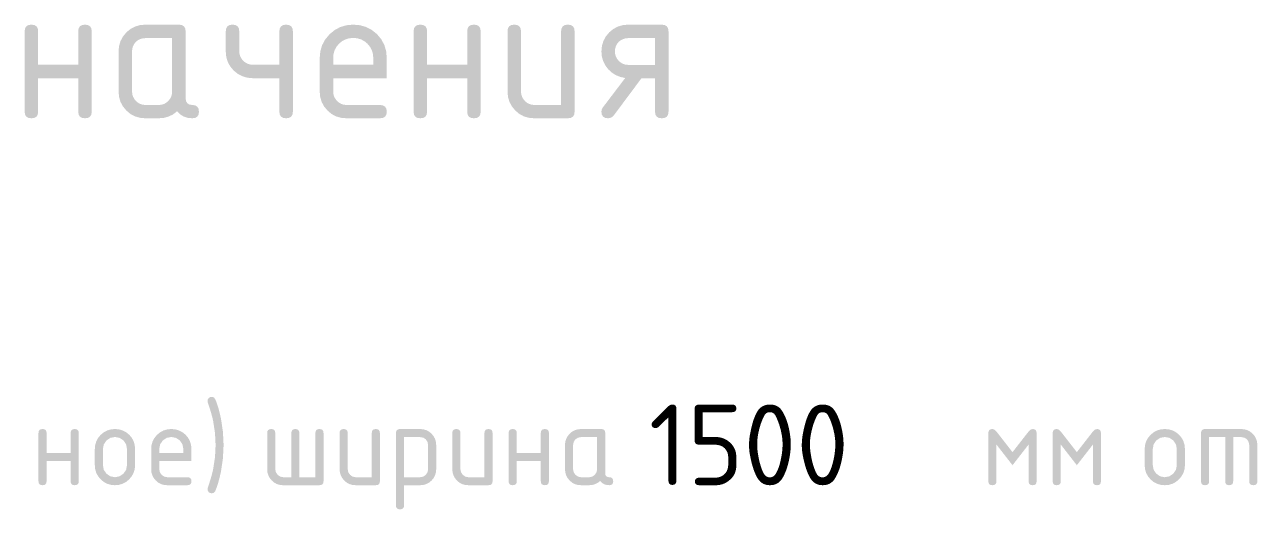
# Model space of a CAD drawing. Header units: millimetres. Extents: x 0 to 1189, y 0 to 841.
# Drawn here: x 1071.1 to 1117.51, y 767.22 to 785.48 of the extents above; entities that cross this region are included whole.
import ezdxf

# ---------------------------------------------------------------- set-up
doc = ezdxf.new("R2010")
doc.units = ezdxf.units.MM

msp = doc.modelspace()

# ---------------------------------------------------------------- hatches: boundary and pattern name
h = msp.add_hatch(color=7)
h.dxf.hatch_style = 2
h.paths.add_polyline_path([(1071.60477, 783.463115), (1071.60477, 782.200281), (1071.588948, 782.090305), (1071.541449, 782.01335), (1071.46222, 781.968125), (1071.351211, 781.953336), (1071.239882, 781.968125), (1071.16049, 782.01335), (1071.112931, 782.090305), (1071.097101, 782.200281), (1071.097101, 785.23417), (1071.112931, 785.341123), (1071.16049, 785.418414), (1071.239882, 785.465318), (1071.351211, 785.481114), (1071.46222, 785.465318), (1071.541449, 785.418414), (1071.588948, 785.341123), (1071.60477, 785.23417), (1071.60477, 783.971336), (1073.1151, 783.971336), (1073.1151, 785.23417), (1073.130921, 785.341123), (1073.17842, 785.418414), (1073.257649, 785.465318), (1073.368659, 785.481114), (1073.479987, 785.465318), (1073.559379, 785.418414), (1073.606939, 785.341123), (1073.622769, 785.23417), (1073.622769, 782.200281), (1073.606939, 782.090305), (1073.559379, 782.01335), (1073.479987, 781.968125), (1073.368659, 781.953336), (1073.257649, 781.968125), (1073.17842, 782.01335), (1073.130921, 782.090305), (1073.1151, 782.200281), (1073.1151, 783.463115)])
h = msp.add_hatch(color=7)
h.paths.add_polyline_path([(1076.651125, 784.972894), (1075.64185, 784.972894), (1075.54003, 784.96379), (1075.446169, 784.936858), (1075.360162, 784.892666), (1075.281906, 784.831783), (1075.221256, 784.753846), (1075.177038, 784.668003), (1075.149977, 784.574201), (1075.140795, 784.47239), (1075.140795, 782.96206), (1075.150088, 782.861257), (1075.177933, 782.769135), (1075.224279, 782.683628), (1075.289072, 782.602668), (1075.366983, 782.537642), (1075.452232, 782.491323), (1075.544095, 782.463607), (1075.64185, 782.454391), (1076.150071, 782.454391), (1076.250848, 782.463607), (1076.342376, 782.491323), (1076.425945, 782.537642), (1076.502848, 782.602668), (1076.567642, 782.680605), (1076.613987, 782.766448), (1076.641832, 782.860249), (1076.651125, 782.96206)])
h.paths.add_polyline_path([(1077.659849, 782.200281), (1077.644053, 782.090305), (1077.597148, 782.01335), (1077.519858, 781.968125), (1077.412905, 781.953336), (1077.242166, 781.969356), (1077.089204, 782.017829), (1076.953398, 782.099374), (1076.834129, 782.214613), (1076.684689, 782.099374), (1076.521245, 782.017829), (1076.343228, 781.969356), (1076.150071, 781.953336), (1075.64185, 781.953336), (1075.438245, 781.970726), (1075.251176, 782.023823), (1075.081264, 782.114024), (1074.929129, 782.242725), (1074.799628, 782.397754), (1074.707127, 782.568079), (1074.651626, 782.755561), (1074.633126, 782.96206), (1074.633126, 784.47239), (1074.651626, 784.676099), (1074.707127, 784.863891), (1074.799628, 785.035767), (1074.929129, 785.191726), (1075.081264, 785.317403), (1075.251176, 785.40794), (1075.438245, 785.462717), (1075.64185, 785.481114), (1076.904684, 785.481114), (1077.016012, 785.465318), (1077.095405, 785.418414), (1077.142964, 785.341123), (1077.158794, 785.23417), (1077.158794, 782.708501), (1077.174702, 782.597173), (1077.222391, 782.517781), (1077.301809, 782.470221), (1077.412905, 782.454391), (1077.519858, 782.438483), (1077.597148, 782.390795), (1077.644053, 782.311377)])
h = msp.add_hatch(color=7)
h.dxf.hatch_style = 2
h.paths.add_polyline_path([(1081.195998, 785.23417), (1081.195998, 782.200281), (1081.180168, 782.090305), (1081.132609, 782.01335), (1081.053216, 781.968125), (1080.941888, 781.953336), (1080.830879, 781.968125), (1080.75165, 782.01335), (1080.704151, 782.090305), (1080.688329, 782.200281), (1080.688329, 783.463115), (1079.679054, 783.463115), (1079.47948, 783.481512), (1079.293755, 783.536289), (1079.122499, 783.626826), (1078.966333, 783.752503), (1078.836832, 783.907317), (1078.744331, 784.076135), (1078.68883, 784.259526), (1078.67033, 784.458059), (1078.67033, 785.23417), (1078.68616, 785.341123), (1078.73372, 785.418414), (1078.813112, 785.465318), (1078.92444, 785.481114), (1079.03545, 785.465318), (1079.114678, 785.418414), (1079.162178, 785.341123), (1079.177999, 785.23417), (1079.177999, 784.479005), (1079.187292, 784.377194), (1079.215137, 784.283392), (1079.261483, 784.197549), (1079.326276, 784.119613), (1079.404187, 784.054586), (1079.489436, 784.008267), (1079.581299, 783.980551), (1079.679054, 783.971336), (1080.688329, 783.971336), (1080.688329, 785.23417), (1080.704151, 785.341123), (1080.75165, 785.418414), (1080.830879, 785.465318), (1080.941888, 785.481114), (1081.053216, 785.465318), (1081.132609, 785.418414), (1081.180168, 785.341123)])
h = msp.add_hatch(color=7)
h.paths.add_polyline_path([(1083.46919, 784.98006), (1083.316942, 784.966718), (1083.177252, 784.926247), (1083.049448, 784.857974), (1082.932857, 784.761227), (1082.83611, 784.644955), (1082.767837, 784.517314), (1082.727366, 784.377685), (1082.714025, 784.225446), (1082.714025, 783.971336), (1084.224355, 783.971336), (1084.224355, 784.225446), (1084.211014, 784.377685), (1084.170542, 784.517314), (1084.102269, 784.644955), (1084.005522, 784.761227), (1083.888932, 784.857974), (1083.761127, 784.926247), (1083.621437, 784.966718)])
h.paths.add_polyline_path([(1082.714025, 783.463115), (1082.714025, 782.96206), (1082.723318, 782.861257), (1082.751163, 782.769135), (1082.797508, 782.683628), (1082.862302, 782.602668), (1082.940213, 782.537642), (1083.025462, 782.491323), (1083.117325, 782.463607), (1083.21508, 782.454391), (1084.477914, 782.454391), (1084.589242, 782.438483), (1084.668634, 782.390795), (1084.716194, 782.311377), (1084.732024, 782.200281), (1084.716194, 782.090305), (1084.668634, 782.01335), (1084.589242, 781.968125), (1084.477914, 781.953336), (1083.21508, 781.953336), (1083.011474, 781.970726), (1082.824406, 782.023823), (1082.654494, 782.114024), (1082.502358, 782.242725), (1082.372857, 782.397754), (1082.280356, 782.568079), (1082.224856, 782.755561), (1082.206356, 782.96206), (1082.206356, 784.21828), (1082.228904, 784.472339), (1082.297031, 784.70583), (1082.411459, 784.919478), (1082.572914, 785.114005), (1082.767527, 785.275545), (1082.981364, 785.390164), (1083.215045, 785.45848), (1083.46919, 785.481114), (1083.723335, 785.458592), (1083.957015, 785.391059), (1084.170852, 785.278568), (1084.365466, 785.121171), (1084.52692, 784.926643), (1084.641349, 784.712996), (1084.709476, 784.479504), (1084.732024, 784.225446), (1084.732024, 783.463115)])
h = msp.add_hatch(color=7)
h.dxf.hatch_style = 2
h.paths.add_polyline_path([(1086.25005, 783.463115), (1086.25005, 782.200281), (1086.234229, 782.090305), (1086.18673, 782.01335), (1086.107501, 781.968125), (1085.996491, 781.953336), (1085.885163, 781.968125), (1085.805771, 782.01335), (1085.758211, 782.090305), (1085.742381, 782.200281), (1085.742381, 785.23417), (1085.758211, 785.341123), (1085.805771, 785.418414), (1085.885163, 785.465318), (1085.996491, 785.481114), (1086.107501, 785.465318), (1086.18673, 785.418414), (1086.234229, 785.341123), (1086.25005, 785.23417), (1086.25005, 783.971336), (1087.76038, 783.971336), (1087.76038, 785.23417), (1087.776202, 785.341123), (1087.823701, 785.418414), (1087.90293, 785.465318), (1088.013939, 785.481114), (1088.125268, 785.465318), (1088.20466, 785.418414), (1088.252219, 785.341123), (1088.26805, 785.23417), (1088.26805, 782.200281), (1088.252219, 782.090305), (1088.20466, 782.01335), (1088.125268, 781.968125), (1088.013939, 781.953336), (1087.90293, 781.968125), (1087.823701, 782.01335), (1087.776202, 782.090305), (1087.76038, 782.200281), (1087.76038, 783.463115)])
h = msp.add_hatch(color=7)
h.dxf.hatch_style = 2
h.paths.add_polyline_path([(1091.804075, 785.23417), (1091.804075, 782.200281), (1091.788245, 782.090305), (1091.740685, 782.01335), (1091.661293, 781.968125), (1091.549965, 781.953336), (1090.287131, 781.953336), (1090.083526, 781.970726), (1089.896457, 782.023823), (1089.726545, 782.114024), (1089.574409, 782.242725), (1089.444908, 782.397754), (1089.352407, 782.568079), (1089.296907, 782.755561), (1089.278407, 782.96206), (1089.278407, 785.23417), (1089.294237, 785.341123), (1089.341796, 785.418414), (1089.421189, 785.465318), (1089.532517, 785.481114), (1089.643527, 785.465318), (1089.722755, 785.418414), (1089.770254, 785.341123), (1089.786076, 785.23417), (1089.786076, 782.96206), (1089.795369, 782.861257), (1089.823214, 782.769135), (1089.869559, 782.683628), (1089.934353, 782.602668), (1090.012264, 782.537642), (1090.097513, 782.491323), (1090.189376, 782.463607), (1090.287131, 782.454391), (1091.296406, 782.454391), (1091.296406, 785.23417), (1091.312227, 785.341123), (1091.359727, 785.418414), (1091.438955, 785.465318), (1091.549965, 785.481114), (1091.661293, 785.465318), (1091.740685, 785.418414), (1091.788245, 785.341123)])
h = msp.add_hatch(color=7)
h.paths.add_polyline_path([(1093.710157, 783.470281), (1093.526732, 783.510192), (1093.357724, 783.577906), (1093.204529, 783.674765), (1093.068543, 783.802113), (1092.957214, 783.950329), (1092.877822, 784.110586), (1092.830262, 784.284176), (1092.814432, 784.47239), (1092.832932, 784.676099), (1092.888433, 784.863891), (1092.980934, 785.035767), (1093.110435, 785.191726), (1093.26257, 785.317403), (1093.432482, 785.40794), (1093.619551, 785.462717), (1093.823156, 785.481114), (1095.08599, 785.481114), (1095.197319, 785.465318), (1095.276711, 785.418414), (1095.32427, 785.341123), (1095.340101, 785.23417), (1095.340101, 782.200281), (1095.32427, 782.090305), (1095.276711, 782.01335), (1095.197319, 781.968125), (1095.08599, 781.953336), (1094.974981, 781.968125), (1094.895752, 782.01335), (1094.848253, 782.090305), (1094.832431, 782.200281), (1094.832431, 783.463115), (1094.324211, 783.463115), (1093.273043, 782.052004), (1093.181128, 781.976212), (1093.068543, 781.953336), (1092.957214, 781.968125), (1092.877822, 782.01335), (1092.830262, 782.090305), (1092.814432, 782.200281), (1092.825732, 782.285857), (1092.86349, 782.355724)])
h.paths.add_polyline_path([(1093.322102, 784.47239), (1093.331395, 784.371501), (1093.35924, 784.279189), (1093.405585, 784.193493), (1093.470378, 784.112447), (1093.548289, 784.047653), (1093.633538, 784.001308), (1093.725402, 783.973463), (1093.823156, 783.96417), (1094.832431, 783.96417), (1094.832431, 784.972894), (1093.823156, 784.972894), (1093.721336, 784.96379), (1093.627475, 784.936858), (1093.541468, 784.892666), (1093.463213, 784.831783), (1093.402562, 784.753846), (1093.358344, 784.668003), (1093.331283, 784.574201)])
h = msp.add_hatch(color=7)
h.dxf.hatch_style = 2
h.paths.add_polyline_path([(1078.287203, 769.639731), (1078.264397, 770.096412), (1078.194048, 770.549787), (1078.16243, 770.688676), (1078.118049, 770.85144), (1078.060955, 771.037974), (1077.991201, 771.248177), (1077.982381, 771.303298), (1077.994646, 771.363174), (1078.029234, 771.413541), (1078.079051, 771.445443), (1078.135068, 771.455434), (1078.218026, 771.438622), (1078.266257, 771.383776), (1078.327356, 771.236196), (1078.384631, 771.06097), (1078.438805, 770.858769), (1078.490602, 770.630264), (1078.563155, 770.138098), (1078.588167, 769.639731), (1078.563155, 769.141156), (1078.490602, 768.649197), (1078.438805, 768.420546), (1078.384631, 768.217733), (1078.327356, 768.041172), (1078.266257, 767.891276), (1078.218026, 767.839806), (1078.135068, 767.823476), (1078.080497, 767.833536), (1078.029234, 767.86592), (1077.994646, 767.917183), (1077.982381, 767.971753), (1077.991201, 768.026875), (1078.060955, 768.239549), (1078.118049, 768.427264), (1078.16243, 768.590484), (1078.194048, 768.729674), (1078.264397, 769.183049)])
h = msp.add_hatch(color=7)
h.dxf.hatch_style = 2
h.paths.add_polyline_path([(1071.9226, 769.034496), (1071.9226, 768.276575), (1071.913092, 768.210386), (1071.884566, 768.164196), (1071.837024, 768.137126), (1071.770465, 768.128298), (1071.703587, 768.137126), (1071.655881, 768.164196), (1071.627295, 768.210386), (1071.617778, 768.276575), (1071.617778, 770.096688), (1071.627295, 770.161017), (1071.655881, 770.207413), (1071.703587, 770.235517), (1071.770465, 770.244965), (1071.837024, 770.235517), (1071.884566, 770.207413), (1071.913092, 770.161017), (1071.9226, 770.096688), (1071.9226, 769.338767), (1072.828798, 769.338767), (1072.828798, 770.096688), (1072.838306, 770.161017), (1072.866832, 770.207413), (1072.914374, 770.235517), (1072.980933, 770.244965), (1073.047811, 770.235517), (1073.095517, 770.207413), (1073.124103, 770.161017), (1073.13362, 770.096688), (1073.13362, 768.276575), (1073.124103, 768.210386), (1073.095517, 768.164196), (1073.047811, 768.137126), (1072.980933, 768.128298), (1072.914374, 768.137126), (1072.866832, 768.164196), (1072.838306, 768.210386), (1072.828798, 768.276575), (1072.828798, 769.034496)])
h = msp.add_hatch(color=7)
h.paths.add_polyline_path([(1073.739312, 768.88181), (1073.739312, 769.487044), (1073.752912, 769.63955), (1073.793952, 769.779808), (1073.862793, 769.908181), (1073.959799, 770.02503), (1074.076329, 770.121717), (1074.204538, 770.190395), (1074.344736, 770.231374), (1074.497233, 770.244965), (1074.649731, 770.231434), (1074.789929, 770.190877), (1074.918138, 770.123345), (1075.034668, 770.028889), (1075.131674, 769.912289), (1075.200515, 769.783598), (1075.241555, 769.642091), (1075.255154, 769.487044), (1075.255154, 768.88181), (1075.240875, 768.731853), (1075.198379, 768.592904), (1075.128185, 768.465013), (1075.03081, 768.348233), (1074.91589, 768.251547), (1074.787793, 768.182869), (1074.64781, 768.141889), (1074.497233, 768.128298), (1074.344736, 768.141889), (1074.204538, 768.182869), (1074.076329, 768.251547), (1073.959799, 768.348233), (1073.862793, 768.465013), (1073.793952, 768.592904), (1073.752912, 768.731853)])
h.paths.add_polyline_path([(1074.950332, 768.886219), (1074.950332, 769.491454), (1074.918017, 769.665018), (1074.819143, 769.813363), (1074.672244, 769.912238), (1074.497233, 769.944553), (1074.322223, 769.912238), (1074.175324, 769.813363), (1074.076449, 769.665018), (1074.044134, 769.491454), (1074.044134, 768.886219), (1074.076449, 768.709348), (1074.175324, 768.56431), (1074.322223, 768.463231), (1074.497233, 768.428711), (1074.672244, 768.463231), (1074.819143, 768.56431), (1074.918017, 768.710795)])
h = msp.add_hatch(color=7)
h.paths.add_polyline_path([(1076.618768, 769.944553), (1076.443757, 769.912238), (1076.296858, 769.813363), (1076.197984, 769.666465), (1076.165669, 769.491454), (1076.165669, 769.338767), (1077.071867, 769.338767), (1077.071867, 769.491454), (1077.039552, 769.666465), (1076.940678, 769.813363), (1076.793779, 769.912238)])
h.paths.add_polyline_path([(1076.165669, 769.034496), (1076.165669, 768.733533), (1076.187993, 768.617915), (1076.254966, 768.518008), (1076.352738, 768.451035), (1076.466632, 768.428711), (1077.224002, 768.428711), (1077.29088, 768.419202), (1077.338586, 768.390677), (1077.367172, 768.343134), (1077.376689, 768.276575), (1077.367172, 768.210386), (1077.338586, 768.164196), (1077.29088, 768.137126), (1077.224002, 768.128298), (1076.466632, 768.128298), (1076.34422, 768.138763), (1076.231884, 768.170673), (1076.129986, 768.224804), (1076.038889, 768.301931), (1075.961073, 768.394949), (1075.905426, 768.497061), (1075.872, 768.609509), (1075.860847, 768.733533), (1075.860847, 769.487044), (1075.874446, 769.63955), (1075.915486, 769.779808), (1075.984328, 769.908181), (1076.081333, 770.02503), (1076.197863, 770.121717), (1076.326072, 770.190395), (1076.466271, 770.231374), (1076.618768, 770.244965), (1076.771265, 770.231434), (1076.911463, 770.190877), (1077.039672, 770.123345), (1077.156203, 770.028889), (1077.253208, 769.912358), (1077.32205, 769.784149), (1077.363089, 769.643951), (1077.376689, 769.491454), (1077.376689, 769.034496)])
h = msp.add_hatch(color=7)
h.dxf.hatch_style = 2
h.paths.add_polyline_path([(1082.197499, 768.128298), (1080.821666, 768.128298), (1080.705274, 768.138763), (1080.597046, 768.170673), (1080.4975, 768.224804), (1080.407152, 768.301931), (1080.329336, 768.394751), (1080.273689, 768.495477), (1080.240263, 768.604161), (1080.22911, 768.720855), (1080.22911, 770.096688), (1080.238627, 770.161017), (1080.267212, 770.207413), (1080.314918, 770.235517), (1080.381796, 770.244965), (1080.448356, 770.235517), (1080.495898, 770.207413), (1080.524423, 770.161017), (1080.533932, 770.096688), (1080.533932, 768.733533), (1080.556256, 768.617915), (1080.623229, 768.518008), (1080.721, 768.451035), (1080.834895, 768.428711), (1081.139166, 768.428711), (1081.139166, 770.096688), (1081.148692, 770.161017), (1081.176924, 770.207413), (1081.223347, 770.235517), (1081.287443, 770.244965), (1081.354321, 770.235517), (1081.402027, 770.207413), (1081.430613, 770.161017), (1081.44013, 770.096688), (1081.44013, 768.428711), (1082.045364, 768.428711), (1082.045364, 770.096688), (1082.054873, 770.161017), (1082.083398, 770.207413), (1082.13094, 770.235517), (1082.197499, 770.244965), (1082.264377, 770.235517), (1082.312083, 770.207413), (1082.340669, 770.161017), (1082.350186, 770.096688), (1082.350186, 768.276575), (1082.340669, 768.210386), (1082.312083, 768.164196), (1082.264377, 768.137126)])
h = msp.add_hatch(color=7)
h.dxf.hatch_style = 2
h.paths.add_polyline_path([(1084.472137, 770.096688), (1084.472137, 768.276575), (1084.462619, 768.210386), (1084.434034, 768.164196), (1084.386328, 768.137126), (1084.31945, 768.128298), (1083.56208, 768.128298), (1083.439667, 768.138763), (1083.327331, 768.170673), (1083.225434, 768.224804), (1083.134337, 768.301931), (1083.056521, 768.394949), (1083.000874, 768.497061), (1082.967448, 768.609509), (1082.956295, 768.733533), (1082.956295, 770.096688), (1082.965812, 770.161017), (1082.994397, 770.207413), (1083.042103, 770.235517), (1083.108981, 770.244965), (1083.17554, 770.235517), (1083.223083, 770.207413), (1083.251608, 770.161017), (1083.261117, 770.096688), (1083.261117, 768.733533), (1083.283441, 768.617915), (1083.350413, 768.518008), (1083.448185, 768.451035), (1083.56208, 768.428711), (1084.167315, 768.428711), (1084.167315, 770.096688), (1084.176823, 770.161017), (1084.205348, 770.207413), (1084.252891, 770.235517), (1084.31945, 770.244965), (1084.386328, 770.235517), (1084.434034, 770.207413), (1084.462619, 770.161017)])
h = msp.add_hatch(color=7)
h.paths.add_polyline_path([(1085.077829, 770.096688), (1085.087346, 770.161017), (1085.115932, 770.207413), (1085.163638, 770.235517), (1085.230516, 770.244965), (1085.987885, 770.244965), (1086.110298, 770.23388), (1086.222634, 770.200937), (1086.324531, 770.146599), (1086.415628, 770.071332), (1086.493444, 769.977694), (1086.549091, 769.874548), (1086.582517, 769.761894), (1086.593671, 769.639731), (1086.593671, 768.733533), (1086.582517, 768.61137), (1086.549091, 768.498715), (1086.493444, 768.395569), (1086.415628, 768.301931), (1086.324531, 768.224804), (1086.222634, 768.170673), (1086.110298, 768.138763), (1085.987885, 768.128298), (1085.382651, 768.128298), (1085.382651, 767.366519), (1085.373143, 767.30219), (1085.344617, 767.255793), (1085.297075, 767.22769), (1085.230516, 767.218242), (1085.163638, 767.22769), (1085.115932, 767.255793), (1085.087346, 767.30219), (1085.077829, 767.366519)])
h.paths.add_polyline_path([(1085.382651, 769.940143), (1085.382651, 768.428711), (1085.987885, 768.428711), (1086.103434, 768.451035), (1086.199552, 768.518008), (1086.266525, 768.616262), (1086.288849, 768.733533), (1086.288849, 769.639731), (1086.267076, 769.757002), (1086.203962, 769.855256), (1086.105639, 769.920024), (1085.987885, 769.940143)])
h = msp.add_hatch(color=7)
h.dxf.hatch_style = 2
h.paths.add_polyline_path([(1088.715205, 770.096688), (1088.715205, 768.276575), (1088.705688, 768.210386), (1088.677103, 768.164196), (1088.629397, 768.137126), (1088.562519, 768.128298), (1087.805149, 768.128298), (1087.682736, 768.138763), (1087.5704, 768.170673), (1087.468503, 768.224804), (1087.377406, 768.301931), (1087.29959, 768.394949), (1087.243943, 768.497061), (1087.210517, 768.609509), (1087.199363, 768.733533), (1087.199363, 770.096688), (1087.20888, 770.161017), (1087.237466, 770.207413), (1087.285172, 770.235517), (1087.35205, 770.244965), (1087.418609, 770.235517), (1087.466151, 770.207413), (1087.494677, 770.161017), (1087.504185, 770.096688), (1087.504185, 768.733533), (1087.52651, 768.617915), (1087.593482, 768.518008), (1087.691254, 768.451035), (1087.805149, 768.428711), (1088.410383, 768.428711), (1088.410383, 770.096688), (1088.419892, 770.161017), (1088.448417, 770.207413), (1088.495959, 770.235517), (1088.562519, 770.244965), (1088.629397, 770.235517), (1088.677103, 770.207413), (1088.705688, 770.161017)])
h = msp.add_hatch(color=7)
h.dxf.hatch_style = 2
h.paths.add_polyline_path([(1089.62572, 769.034496), (1089.62572, 768.276575), (1089.616211, 768.210386), (1089.587686, 768.164196), (1089.540144, 768.137126), (1089.473584, 768.128298), (1089.406706, 768.137126), (1089.359, 768.164196), (1089.330415, 768.210386), (1089.320898, 768.276575), (1089.320898, 770.096688), (1089.330415, 770.161017), (1089.359, 770.207413), (1089.406706, 770.235517), (1089.473584, 770.244965), (1089.540144, 770.235517), (1089.587686, 770.207413), (1089.616211, 770.161017), (1089.62572, 770.096688), (1089.62572, 769.338767), (1090.531918, 769.338767), (1090.531918, 770.096688), (1090.541426, 770.161017), (1090.569951, 770.207413), (1090.617494, 770.235517), (1090.684053, 770.244965), (1090.750931, 770.235517), (1090.798637, 770.207413), (1090.827223, 770.161017), (1090.83674, 770.096688), (1090.83674, 768.276575), (1090.827223, 768.210386), (1090.798637, 768.164196), (1090.750931, 768.137126), (1090.684053, 768.128298), (1090.617494, 768.137126), (1090.569951, 768.164196), (1090.541426, 768.210386), (1090.531918, 768.276575), (1090.531918, 769.034496)])
h = msp.add_hatch(color=7)
h.paths.add_polyline_path([(1092.653452, 769.940143), (1092.048218, 769.940143), (1091.930464, 769.91837), (1091.832141, 769.855256), (1091.769027, 769.757002), (1091.747254, 769.639731), (1091.747254, 768.733533), (1091.769578, 768.617915), (1091.836551, 768.518008), (1091.934323, 768.451035), (1092.048218, 768.428711), (1092.352488, 768.428711), (1092.468037, 768.451035), (1092.564155, 768.518008), (1092.631128, 768.616262), (1092.653452, 768.733533)])
h.paths.add_polyline_path([(1093.258686, 768.276575), (1093.249238, 768.210386), (1093.221135, 768.164196), (1093.174738, 768.137126), (1093.110409, 768.128298), (1093.008013, 768.137876), (1092.916313, 768.166883), (1092.834845, 768.215735), (1092.763144, 768.284843), (1092.673477, 768.215735), (1092.575386, 768.166883), (1092.468511, 768.137876), (1092.352488, 768.128298), (1092.048218, 768.128298), (1091.925805, 768.138763), (1091.813469, 768.170673), (1091.711572, 768.224804), (1091.620475, 768.301931), (1091.542658, 768.394949), (1091.487012, 768.497061), (1091.453586, 768.609509), (1091.442432, 768.733533), (1091.442432, 769.639731), (1091.453586, 769.761894), (1091.487012, 769.874548), (1091.542658, 769.977694), (1091.620475, 770.071332), (1091.711572, 770.146599), (1091.813469, 770.200937), (1091.925805, 770.23388), (1092.048218, 770.244965), (1092.805587, 770.244965), (1092.872465, 770.235517), (1092.920171, 770.207413), (1092.948757, 770.161017), (1092.958274, 770.096688), (1092.958274, 768.581397), (1092.967783, 768.514519), (1092.996308, 768.466813), (1093.04385, 768.438228), (1093.110409, 768.428711), (1093.174738, 768.419202), (1093.221135, 768.390677), (1093.249238, 768.343134)])
h = msp.add_hatch(color=7)
h.dxf.hatch_style = 2
h.paths.add_polyline_path([(1108.293542, 768.88181), (1107.688307, 769.660677), (1107.688307, 768.276575), (1107.678799, 768.210386), (1107.650274, 768.164196), (1107.602731, 768.137126), (1107.536172, 768.128298), (1107.469294, 768.137126), (1107.421588, 768.164196), (1107.393003, 768.210386), (1107.383485, 768.276575), (1107.383485, 770.096688), (1107.393003, 770.161017), (1107.421588, 770.207413), (1107.469294, 770.235517), (1107.536172, 770.244965), (1107.61224, 770.222158), (1107.688307, 770.15181), (1108.293542, 769.372942), (1108.899327, 770.15181), (1108.975395, 770.222158), (1109.051463, 770.244965), (1109.115791, 770.235517), (1109.162188, 770.207413), (1109.190292, 770.161017), (1109.19974, 770.096688), (1109.19974, 768.276575), (1109.190292, 768.210386), (1109.162188, 768.164196), (1109.115791, 768.137126), (1109.051463, 768.128298), (1108.984904, 768.137126), (1108.937361, 768.164196), (1108.908836, 768.210386), (1108.899327, 768.276575), (1108.899327, 769.660677)])
h = msp.add_hatch(color=7)
h.dxf.hatch_style = 2
h.paths.add_polyline_path([(1110.715784, 768.88181), (1110.110549, 769.660677), (1110.110549, 768.276575), (1110.101041, 768.210386), (1110.072516, 768.164196), (1110.024973, 768.137126), (1109.958414, 768.128298), (1109.891536, 768.137126), (1109.84383, 768.164196), (1109.815244, 768.210386), (1109.805727, 768.276575), (1109.805727, 770.096688), (1109.815244, 770.161017), (1109.84383, 770.207413), (1109.891536, 770.235517), (1109.958414, 770.244965), (1110.034482, 770.222158), (1110.110549, 770.15181), (1110.715784, 769.372942), (1111.321569, 770.15181), (1111.397637, 770.222158), (1111.473705, 770.244965), (1111.538033, 770.235517), (1111.58443, 770.207413), (1111.612534, 770.161017), (1111.621982, 770.096688), (1111.621982, 768.276575), (1111.612534, 768.210386), (1111.58443, 768.164196), (1111.538033, 768.137126), (1111.473705, 768.128298), (1111.407146, 768.137126), (1111.359603, 768.164196), (1111.331078, 768.210386), (1111.321569, 768.276575), (1111.321569, 769.660677)])
h = msp.add_hatch(color=7)
h.paths.add_polyline_path([(1113.269278, 768.88181), (1113.269278, 769.487044), (1113.282877, 769.63955), (1113.323917, 769.779808), (1113.392759, 769.908181), (1113.489764, 770.02503), (1113.606294, 770.121717), (1113.734504, 770.190395), (1113.874702, 770.231374), (1114.027199, 770.244965), (1114.179696, 770.231434), (1114.319894, 770.190877), (1114.448103, 770.123345), (1114.564634, 770.028889), (1114.661639, 769.912289), (1114.730481, 769.783598), (1114.77152, 769.642091), (1114.78512, 769.487044), (1114.78512, 768.88181), (1114.77084, 768.731853), (1114.728345, 768.592904), (1114.658151, 768.465013), (1114.560775, 768.348233), (1114.445855, 768.251547), (1114.317758, 768.182869), (1114.177775, 768.141889), (1114.027199, 768.128298), (1113.874702, 768.141889), (1113.734504, 768.182869), (1113.606294, 768.251547), (1113.489764, 768.348233), (1113.392759, 768.465013), (1113.323917, 768.592904), (1113.282877, 768.731853)])
h.paths.add_polyline_path([(1114.480298, 768.886219), (1114.480298, 769.491454), (1114.447983, 769.665018), (1114.349109, 769.813363), (1114.20221, 769.912238), (1114.027199, 769.944553), (1113.852188, 769.912238), (1113.705289, 769.813363), (1113.606415, 769.665018), (1113.5741, 769.491454), (1113.5741, 768.886219), (1113.606415, 768.709348), (1113.705289, 768.56431), (1113.852188, 768.463231), (1114.027199, 768.428711), (1114.20221, 768.463231), (1114.349109, 768.56431), (1114.447983, 768.710795)])
h = msp.add_hatch(color=7)
h.dxf.hatch_style = 2
h.paths.add_polyline_path([(1115.543499, 770.244965), (1116.906654, 770.244965), (1117.028128, 770.23388), (1117.139267, 770.200937), (1117.240897, 770.146599), (1117.333846, 770.071332), (1117.411662, 769.977694), (1117.467309, 769.874548), (1117.500735, 769.761894), (1117.511889, 769.639731), (1117.511889, 768.276575), (1117.502372, 768.210386), (1117.473786, 768.164196), (1117.42608, 768.137126), (1117.359202, 768.128298), (1117.292643, 768.137126), (1117.2451, 768.164196), (1117.216575, 768.210386), (1117.207067, 768.276575), (1117.207067, 769.639731), (1117.185294, 769.757002), (1117.122179, 769.855256), (1117.023925, 769.920024), (1116.906654, 769.940143), (1116.601832, 769.940143), (1116.601832, 768.276575), (1116.592315, 768.210386), (1116.563729, 768.164196), (1116.516023, 768.137126), (1116.449146, 768.128298), (1116.38505, 768.137126), (1116.338627, 768.164196), (1116.310394, 768.210386), (1116.300869, 768.276575), (1116.300869, 769.940143), (1115.695634, 769.940143), (1115.695634, 768.276575), (1115.686126, 768.210386), (1115.6576, 768.164196), (1115.610058, 768.137126), (1115.543499, 768.128298), (1115.476621, 768.137126), (1115.428915, 768.164196), (1115.400329, 768.210386), (1115.390812, 768.276575), (1115.390812, 770.096688), (1115.400329, 770.161017), (1115.428915, 770.207413), (1115.476621, 770.235517)])

# ---------------------------------------------------------------- texts
at = {"color": 7, "insert": (1094.601852, 771.168596), "char_height": 3.040288, "attachment_point": 1}
msp.add_mtext('{\\fGOSTCommon|b0|i0|c0;1500 }', dxfattribs=at)

doc.saveas('drawing.dxf')
